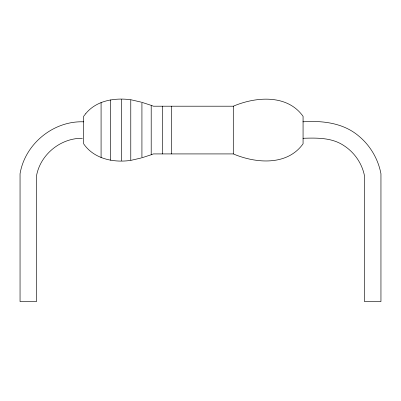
<?xml version="1.0" encoding="UTF-8"?>
<svg xmlns="http://www.w3.org/2000/svg" width="401" height="401" viewBox="0 0 401 401"><rect width="100%" height="100%" fill="white"/><g stroke="black" fill="none" stroke-linecap="round" stroke-linejoin="round"><path stroke-width="0.6" d="M151.433 105.443L153.413 106.205L233.292 106.205C255.833 96.661 287.166 94.034 303.071 116.325L303.071 143.799C287.166 166.084 255.833 163.463 233.292 153.919L153.413 153.919L151.433 154.676M141.342 157.949L131.007 160.34M82.406 138.295C60.731 137.899 40.371 154.44 36.521 175.803L36.521 301.607L20.05 301.607L20.05 173.793C24.952 143.909 53.523 120.566 83.799 121.824M302.895 121.824C322.519 120.415 343.722 122.957 359.121 136.355C370.464 145.829 378.233 159.282 380.95 173.793L380.95 301.607L364.479 301.607L364.479 175.803C362.103 163.628 354.614 152.651 344.253 145.859C332.198 137.523 316.99 137.824 303.001 138.295M131.007 99.779L141.342 102.17M233.292 106.205L233.292 153.919M171.623 106.205L171.623 153.919M162.345 106.205L162.345 153.919M121.503 99.413L121.503 160.711M110.355 99.919L110.355 160.205M101.082 102.551L101.082 157.568M85.734 113.668L83.634 116.325L83.634 143.799C93.934 158.921 113.683 162.931 130.776 160.38L130.776 99.739C114.781 97.568 96.466 100.405 85.734 113.668M151.202 154.761L141.924 157.783L141.924 102.34L151.202 105.363L151.202 154.761"/></g></svg>
